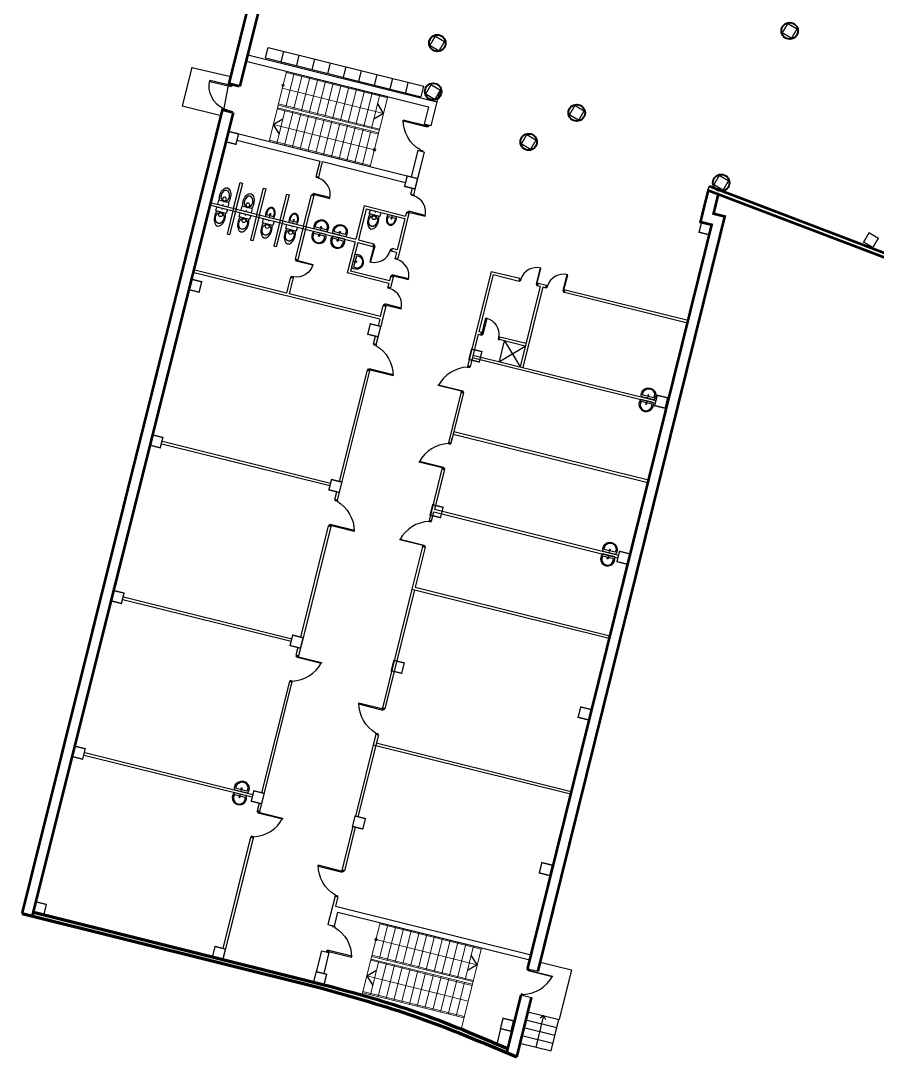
# Model space of a CAD drawing. Header units: millimetres. Extents: x 72758 to 367830, y 150032 to 293149.
# Drawn here: x 111949 to 143975, y 167370 to 206174 of the extents above; entities that cross this region are included whole.
import ezdxf

# ---------------------------------------------------------------- set-up
doc = ezdxf.new("R2010")
doc.units = ezdxf.units.MM
for name, color, linetype in [('3', 7, 'Continuous'), ('4', 34, 'Continuous'), ('columns', 192, 'Continuous')]:
    doc.layers.add(name, color=color, linetype=linetype)
doc.linetypes.add('ограждение1', pattern='A,0.25,-0.1,[133,ltypeshp.shx,S=0.1,R=0,X=-0.1,Y=0],-0.1,1', length=1.45)

# ---------------------------------------------------------------- blocks, each defined once
blk = doc.blocks.new('Z$W@#52')
at = {"layer": 'columns', "lineweight": 0, "ltscale": 2000, "const_width": 50}
blk.add_lwpolyline([(21.53718579444103, 237.3432156166527), (224.6487432743888, 581.9381883283204), (569.243715985911, 378.8266308484599), (366.1321585060796, 34.23165813692322), (21.53718579455744, 237.3432156167983)], dxfattribs=at)
blk = doc.blocks.new('Z$W@#11163')
at = {"layer": '4', "linetype": 'Continuous'}
for points in [[(39.0110000007553, 39.0110000007553), (39.0110000007553, 970.9892000129839), (70.21980000135954, 970.9892000129839), (70.21980000135954, 39.0110000007553)], [(0, 78.0220000015106), (39.0110000007553, 78.0220000015106), (39.0110000007553, 0), (0, 0)], [(1010.000200013747, 78.0220000015106), (970.9892000129912, 78.0220000015106), (970.9892000129912, 0), (1010.000200013747, 0)]]:
    blk.add_lwpolyline(points, close=True, dxfattribs=at)
blk.add_arc((-275.6567936798092, -288.5740792912693), 1298.274036924243, 16.40181699703405, 75.97330530512889, dxfattribs=at)
blk = doc.blocks.new('A$C009F597E')
at = {"color": 7, "ltscale": 500}
blk.add_line((399.7376142232388, 270.3599399824961), (349.7376142232388, 270.3599399824961), dxfattribs=at)
at = {"layer": '3', "color": 1, "ltscale": 500}
for p, q in [((324.7376142232388, 63.24953161033045), (324.7376142232388, 477.4703483546618)), ((399.7376142232388, 32.91516203615174), (399.7376142232388, 507.8047179288405))]:
    blk.add_line(p, q, dxfattribs=at)
blk.add_circle((287.0832657144056, 272.8002821776754), 23.51458859872946, dxfattribs=at)
for centre, radius, start, end in [((270.2126424407179, 270.3599399824889), 270.4750282174864, 61.38774790757539, 298.6122520924246), ((250.2857237049466, 270.3599399824889), 220.0859042688389, 70.22754252441455, 289.7724574755854)]:
    blk.add_arc(centre, radius, start, end, dxfattribs=at)
blk = doc.blocks.new('STRARROW')
at = {"color": 0, "linetype": 'ByBlock'}
for q in [(-0.5, -0.5), (0.5, -0.5)]:
    blk.add_line((0, 0), q, dxfattribs=at)
blk = doc.blocks.new('A$C3D377017')
at = {"color": 7, "ltscale": 500}
blk.add_line((-4.83641742903e-05, 199.999991068049), (49.99995163582571, 199.999991068049), dxfattribs=at)
at = {"layer": '3', "color": 1, "ltscale": 500}
for p, q in [((-4.83641742903e-05, 399.999991068049), (155.7021259501162, 399.999991068049)), ((-4.83641742903e-05, -8.9319510153e-06), (-4.83641742903e-05, 399.999991068049)), ((155.7021259501162, 399.999991068049), (155.7021259501162, -8.9319510153e-06)), ((155.7021259501162, -8.9319510153e-06), (-4.83641742903e-05, -8.9319510153e-06))]:
    blk.add_line(p, q, dxfattribs=at)
blk.add_circle((251.5764092849968, 202.9614356296952), 71.80679438127845, dxfattribs=at)
for centre, major_axis, ratio, start_param, end_param in [((339.9999516358257, 199.999991068049), (-350, 1.575742845667111e-12), 0.571428571428575, 1.01624112224009, 5.266944184939685), ((372.8510387929673, 199.999991068049), (213.8236901708988, 2.089049459534819e-12), 0.7388022726765601, -1.570796326794836, 4.71238898038475)]:
    blk.add_ellipse(centre, major_axis=major_axis, ratio=ratio, start_param=start_param, end_param=end_param, dxfattribs=at)
blk = doc.blocks.new('Z$W@#14592')
at = {"color": 7, "ltscale": 500}
blk.add_line((173.3827196570928, 0.5509234486380592), (173.2087033700518, 48.55060801358195), dxfattribs=at)
at = {"layer": '3', "color": 1, "ltscale": 500}
for p, q in [((325.3463788973168, 1.101846897159703), (21.41906041699986, 1.74623e-10)), ((305.6714855195896, 73.03099141968414), (40.57190493354574, 72.06990917242365))]:
    blk.add_line(p, q, dxfattribs=at)
at = {"layer": '3', "color": 1, "ltscale": 500, "extrusion": (0, 0, -1)}
for centre, major_axis, ratio, start_param, end_param in [((172.9319305637182, 124.8940792254871), (0.9413412029618398, -259.6543207425439), 0.6666666666667073, 1.071418321371447, 5.211766985808139), ((172.9319305637182, 124.8940792254871), (0.9413412029618398, -259.6543207425439), 0.6666666666667073, 1.071418321371447, 5.211766985808139), ((172.8625783955067, 144.0237954988261), (0.7659706378244943, -211.281079641775), 0.6666666666668309, 1.225701842635344, 5.057483464544243), ((172.8625783955067, 144.0237954988261), (0.7659706378244943, -211.281079641775), 0.6666666666668309, 1.225701842635344, 5.057483464544243)]:
    blk.add_ellipse(centre, major_axis=major_axis, ratio=ratio, start_param=start_param, end_param=end_param, dxfattribs=at)
blk.add_ellipse((171.3563303005503, 128.6925937593332), major_axis=(-0.08183842797194482, 22.5738567082531), ratio=0.6666666666668827, dxfattribs=at)
blk.add_ellipse((171.3563303005503, 128.6925937593332), major_axis=(-0.08183842797194482, 22.5738567082531), ratio=0.6666666666668827, dxfattribs=at)
blk = doc.blocks.new('A$C132F51F1')
at = {"layer": '4', "linetype": 'Continuous'}
for points in [[(809.9998380215875, 860.0000049639748), (-0.0001619784052309, 860.0000049639748), (-0.0001619784052309, 820.0000049639748), (809.9998380215875, 820.0000049639748)], [(759.9998380215839, 910.0000049639748), (759.9998380215839, 860.0000049639748), (859.9998380215839, 860.0000049639748), (859.9998380215839, 910.0000049639748)], [(759.9998380215839, 4.9639820645e-06), (759.9998380215839, 50.00000496398206), (859.9998380215839, 50.00000496398206), (859.9998380215839, 4.9639820645e-06)]]:
    blk.add_lwpolyline(points, close=True, dxfattribs=at)
blk.add_arc((809.9998380215875, 860.0000049639748), 809.9999999999927, 180, 266.4609735409952, dxfattribs=at)
blk = doc.blocks.new('Z$W@#23638')
at = {"layer": '4', "linetype": 'Continuous'}
for points in [[(1148.848763274029, 921.5212443393248), (1122.818769715843, 877.9967723763548), (1209.867713639862, 825.9367852611758), (1235.897707198048, 869.4612572241458)], [(705.0964457844384, 69.55446552054491), (0, 491.2403611535265), (20.82399484654889, 526.0599387238908), (725.9204406309873, 104.3740430909384)], [(635.5419802643592, 52.05998711517896), (661.5719738224288, 95.58445907814894), (748.620917746448, 43.52447196296998), (722.5909241882619, 0)]]:
    blk.add_lwpolyline(points, close=True, dxfattribs=at)
blk.add_arc((781.1221628006315, 43.14568715565838), 900.5224428539766, 67.756127168115, 150.1590443880664, dxfattribs=at)

msp = doc.modelspace()

# ---------------------------------------------------------------- linework, layer by layer
at = {"color": 0, "ltscale": 2000}
for p, q in [((120875.8334363654, 206731.3504052553), (120308.2985229987, 204457.7663098099)), ((127198.963284297, 202955.9388736794), (127036.3168994739, 202303.6099738535)), ((127501.9561151863, 203138.0467456449), (127278.846291694, 202243.1396668218)), ((127501.9614125287, 203138.0454248488), (127278.85006216, 202243.1387267243)), ((127501.9614125287, 203138.0454248488), (127278.8500621581, 202243.1387267243)), ((119508.3011561866, 202900.2011875045), (111998.9289841988, 172787.0474846)), ((119705.8867301728, 202041.6981845163), (126545.8007121385, 200336.2875204282)), ((120032.8926299597, 201702.3981375331), (123139.8438402425, 200927.8468943518)), ((126791.9723280735, 201323.6126279952), (126545.8007121385, 200336.2875204282)), ((127034.5234410671, 201263.1369052827), (126636.489486456, 199666.6100971522)), ((127034.5234410643, 201263.1369052837), (126636.4894813142, 199666.6100765495)), ((127034.5213426651, 201263.1374284811), (126727.893616385, 200033.2349593006)), ((122993.2773968774, 200348.6219495703), (123139.8438350997, 200927.8468737481)), ((123090.2219318665, 200324.0912109818), (123236.8747325327, 200903.6574362107)), ((123236.8747376754, 200903.6574568143), (126340.0140423515, 200130.0565073546)), ((122993.2773968774, 200348.6219495703), (123090.2219318786, 200324.0912109772)), ((119907.2378451313, 199159.3112731436), (120152.54523101, 200128.7566230381)), ((120004.1823801213, 199134.7805345552), (120249.489766, 200104.2258844506)), ((120152.54523101, 200128.7566230381), (120249.489766, 200104.2258844506)), ((120779.7386600367, 198938.5346258525), (121025.0460459163, 199907.979975747)), ((120876.6831950267, 198914.0038872641), (121121.9905809054, 199883.4492371595)), ((121025.0460459163, 199907.979975747), (121121.9905809054, 199883.4492371595)), ((126539.3824747942, 199690.7650080202), (126593.5099671084, 199907.6006125938)), ((137363.8529171479, 198646.3098171512), (137695.281758303, 199985.582606392)), ((121652.239474943, 198717.7579785613), (121897.5468608217, 199687.2033284567)), ((121749.1840099321, 198693.2272399739), (121994.4913958117, 199662.6725898683)), ((121897.5468608217, 199687.2033284567), (121994.4913958117, 199662.6725898683)), ((122524.7402898484, 198496.9813312702), (122819.109152903, 199660.3157511447)), ((122621.6848248384, 198472.4505926827), (122916.0536878921, 199635.7850125563)), ((122819.109152903, 199660.3157511447), (122916.0536878921, 199635.7850125553)), ((126539.3824747942, 199690.7650080202), (126636.4894813142, 199666.6100765495)), ((137852.8778900794, 198957.2929244377), (138032.3731464084, 199682.6163807847)), ((119010.3294680995, 199283.1124946075), (124450.3855903774, 197902.6781900991)), ((119034.9253149192, 199380.0405314146), (124474.9163344988, 197999.6227469565)), ((119907.2378451313, 199159.3112731436), (119661.9304592527, 198189.8659232482)), ((120004.1823801213, 199134.7805345552), (119758.8749942418, 198165.3351846598)), ((124793.8713950171, 199260.1208731635), (124474.9163344988, 197999.6227469565)), ((124866.2851914187, 199138.645599586), (124571.8608430318, 197975.0919038132)), ((124793.8713950171, 199260.1208731635), (126335.2441513875, 198870.0936049204)), ((124866.2851914187, 199138.645599586), (126311.1049873784, 198773.0499863299)), ((120779.7386600367, 198938.5346258525), (120534.4312741581, 197969.0892759571)), ((120876.6831950267, 198914.0038872641), (120631.3758091481, 197944.5585373696)), ((121652.239474943, 198717.7579785613), (121406.9320890635, 197748.312628666)), ((121749.1840099321, 198693.2272399739), (121503.8766240535, 197723.7818900785)), ((126311.1049873784, 198773.0499863299), (126021.3804196363, 197608.3070632285)), ((126465.0361044567, 198977.6117946627), (126042.9848413944, 197280.8926463081)), ((126367.993277481, 199001.7507617613), (126335.2441513875, 198870.0936049204)), ((126465.0361044567, 198977.6117946627), (126367.993277481, 199001.7507617613)), ((138273.0811119425, 198853.3055456225), (131286.327412597, 170620.4906763639)), ((122524.7402898484, 198496.9813312702), (122213.1999983323, 197265.7860868489)), ((122621.6848248384, 198472.4505926827), (122310.1445333214, 197241.2553482615)), ((137788.7048784226, 198561.1075572632), (130898.0403016574, 170716.5797989443)), ((119758.8749942418, 198165.3351846598), (119661.9304592527, 198189.8659232482)), ((120631.3758091481, 197944.5585373696), (120534.4312741581, 197969.0892759571)), ((124450.3855903774, 197902.6781900991), (124156.0721934625, 196739.5629702751)), ((124571.8608430318, 197975.0919038132), (125143.9892667971, 197830.321156255)), ((121503.8766240535, 197723.7818900785), (121406.9320890635, 197748.312628666)), ((124547.3301044443, 197878.1473688232), (124277.54746704, 196811.9767666767)), ((124547.3301044443, 197878.1473688232), (125119.4585282096, 197733.376621265)), ((125143.3120879802, 197830.4925088389), (125118.7813493927, 197733.5479738489)), ((125997.2412556271, 197511.263444637), (125807.7647266352, 197559.2083772915)), ((125807.8457733133, 197559.187869329), (125832.2954652227, 197656.1529122805)), ((126021.3804196363, 197608.3070632285), (125832.2954652227, 197656.1529122805)), ((122213.1999983323, 197265.7860868489), (122310.1445333214, 197241.2553482615)), ((125997.2412556271, 197511.263444637), (125945.9420144187, 197305.0316134058)), ((125945.9420144187, 197305.0316134058), (126042.9848413944, 197280.8926463081)), ((125380.0816410139, 195016.7812248273), (118387.4519693061, 196762.3133275323)), ((121890.1113872166, 195988.0359140877), (118410.2493583831, 196853.6400347585)), ((125707.1847532952, 196347.0711528687), (124156.0721934625, 196739.5629702751)), ((125731.7154918827, 196444.0156878578), (124277.54746704, 196811.9767666767)), ((129533.5560338508, 196788.6327161938), (128655.3674921078, 193258.4308717186)), ((130611.0215595403, 196533.9458418926), (129533.5560338508, 196788.6327161938)), ((122039.2496886162, 196577.4247425785), (121890.1113872166, 195988.0359140877)), ((122136.1942236062, 196552.8940039911), (121987.0559222066, 195963.5051755002)), ((122039.2496886162, 196577.4247425785), (122136.1942236062, 196552.8940039911)), ((125774.5539016809, 196616.0217273245), (125732.6956982875, 196443.7676575072)), ((125871.5967286566, 196591.8827602267), (125771.4369387488, 196189.2230638713)), ((125774.5539016809, 196616.0217273245), (125871.5967286566, 196591.8827602267)), ((129610.0834859248, 196682.0246539805), (129078.0864118572, 194543.4667443093)), ((129610.0834859248, 196682.0246539805), (130586.9831229943, 196438.9468656303)), ((130586.4908209519, 196437.0013069026), (130611.0215595403, 196533.9458418926)), ((131274.7978600591, 196262.8328502122), (131300.4928796069, 196364.456486715)), ((131300.4928796069, 196364.456486715), (131611.560803366, 196287.0547761759)), ((125401.0464606081, 195114.7024767986), (121987.1549787243, 195963.8966430482)), ((125707.1847532952, 196347.0711528687), (125673.9877722907, 196213.6135417484)), ((125674.4293515311, 196213.5037008971), (125771.4721785068, 196189.3647337994)), ((131371.7448029603, 196243.6778842947), (130623.6387815998, 193232.9949629493)), ((131468.7858105033, 196219.5315824663), (130720.6875545347, 193208.8799122134)), ((131275.980494368, 196267.506575495), (131371.6634937629, 196243.6981810676)), ((131468.7045013058, 196219.5518792393), (131587.0374421982, 196190.10759605)), ((131586.5452920777, 196188.1619995199), (131611.560803366, 196287.0547761759)), ((132276.0341125132, 196018.6674803561), (136876.2621502915, 194874.01227229)), ((132300.5473507327, 196115.6171793323), (136900.2844505488, 194971.0841292748)), ((125401.0464606081, 195114.7024767986), (125504.4690168203, 195524.3408530122)), ((125600.0340708216, 195500.1591767762), (125490.8636756271, 195061.2752871355)), ((125380.0816410139, 195016.7812248273), (125319.5353377472, 194763.167713373)), ((125490.8636756271, 195061.2752871355), (125408.0970311269, 194741.0605396591)), ((129053.7098436189, 194446.4831982236), (128788.2460439355, 193379.3538168473)), ((129148.2472099533, 194415.3243227638), (129051.0935279142, 194439.0131823029)), ((129171.9360694924, 194512.478004802), (129074.7823874533, 194536.1668643421)), ((129148.2472099468, 194415.3243227732), (129171.936069484, 194512.4780048048)), ((125144.262714022, 194085.3884445308), (125216.9342739202, 194376.5052935183)), ((125243.2830654626, 194060.7071377365), (125144.262714022, 194085.3884445308)), ((125243.2830654626, 194060.7071377365), (125315.9444756835, 194351.7899155021)), ((129838.0391949156, 194247.1332146125), (129861.7280544547, 194344.2868966507)), ((130816.2614072469, 194008.6145285489), (129838.0391949156, 194247.1332146125)), ((130845.9466210242, 194104.3061271096), (129861.7280544547, 194344.2868966507)), ((128857.8674539925, 193671.3607378965), (135702.2034973103, 191971.0301603731)), ((128651.620129875, 193259.3630820345), (128748.6625273434, 193235.2223883076)), ((128836.8064634727, 193573.5532481363), (128752.4098895762, 193234.2901779926)), ((128833.7574281424, 193574.3107164977), (135678.470618602, 191873.8864447409)), ((124994.1208541935, 193081.9099299945), (123786.2552162252, 188240.3034043051)), ((124897.2551798887, 193106.0616075937), (123858.7536774549, 188943.7024544655)), ((124897.2551798887, 193106.0616075937), (124995.8780765386, 193081.2843452338)), ((124897.2551798887, 193106.0616075937), (124995.8780765386, 193081.2843452338)), ((128411.2415547959, 192278.3754993975), (127944.1159913755, 190398.7110811109)), ((128504.8408146744, 192255.0913357251), (128035.7523063171, 190375.915228257)), ((128411.2415547959, 192278.3754993975), (128504.8408146744, 192255.0913357251)), ((136066.6736354568, 191777.4456131291), (136107.2920765273, 191767.3548202571)), ((136090.4065141651, 191874.5893287612), (136131.4021023774, 191864.4048416559)), ((127989.078940089, 190593.5759995654), (127940.8081850588, 190399.5339455623)), ((128037.8502280183, 190375.3933400251), (128086.2584856005, 190569.3175983084)), ((128120.4829487336, 190715.3475442538), (135398.0998373461, 188900.8973287912)), ((128144.702227167, 190812.370363106), (135422.1221544613, 188997.9692538986)), ((123509.56538222, 188773.1970777605), (117220.7949886612, 190341.1060946426)), ((123533.7567358679, 188870.2268588012), (117244.9863423082, 190438.1358756824)), ((127696.9864723907, 189419.4028929798), (127216.5740020975, 187488.208271184)), ((127794.0288698591, 189395.2621992538), (127423.6338139373, 187900.2520697368)), ((123691.1061246592, 188264.0197806461), (123763.7761363677, 188555.1370160952)), ((123790.1264760989, 188239.3384738518), (123691.1061246592, 188264.0197806461)), ((127423.6338139373, 187900.2520697368), (134302.8459777247, 186185.1918279026)), ((127214.9812180336, 187488.6044991557), (127312.0236155019, 187464.4638054287)), ((127312.0236155019, 187464.4638054287), (127398.8229432564, 187803.3767408328)), ((127398.8229432564, 187803.3767408328), (134278.6266992317, 186088.1690088185)), ((123444.7902803664, 187284.5191688435), (122406.2890391305, 183122.1610626057)), ((123541.7337145909, 187260.1638417794), (122503.3556128285, 183097.9308618885)), ((123444.098590525, 187284.692943709), (123542.7214871749, 187259.9156813491)), ((126972.7522894294, 186508.0772186024), (126576.8201804721, 184916.48248138)), ((127068.2019028339, 186484.3327528471), (126695.1880035048, 184990.0330740353)), ((126573.8054128635, 184917.2340947837), (125469.5279084576, 180467.279206832)), ((126670.7606045149, 184893.0621415889), (125566.5703059259, 180443.1385131059)), ((126576.8201804721, 184916.48248138), (133956.7616314899, 183076.5851401799)), ((126695.1880035048, 184990.0330740353), (133980.7839482624, 183173.6570639014)), ((122056.4087928572, 182951.8284138749), (115767.6383992975, 184519.737430756)), ((122080.6001465042, 183048.8581949147), (115791.8297529455, 184616.7672117967)), ((122504.6705584825, 183097.6026191581), (122335.2421921214, 182418.4004462902)), ((122336.9698867343, 182417.9698099597), (122237.9495352936, 182442.6511167549)), ((122310.8336619093, 182733.7149038697), (122238.2109527803, 182442.5859571686)), ((121993.7250695053, 181462.4942126665), (120955.4365922326, 177300.2172281714)), ((122089.5742964597, 181438.5844276445), (121993.7250695053, 181462.4942126665)), ((125469.5279084576, 180467.279206832), (125566.5703059259, 180443.1385131059)), ((125224.1612188026, 179487.5324895224), (124459.9026441175, 176426.5386495935)), ((125321.2036162709, 179463.3917957954), (124556.9450415858, 176402.3979558665)), ((125225.7061957895, 179487.1481542494), (125322.7485932579, 179463.0074605234)), ((125125.2888068744, 179094.708123724), (132505.2302578922, 177254.8107825238)), ((125243.6566299062, 179168.2587163793), (132529.2525746647, 177351.8827062454)), ((120604.8672005442, 177129.9537051926), (114316.0968069855, 178697.8627220746)), ((120629.0585541922, 177226.9834862333), (114340.2881606325, 178794.8925031144)), ((120858.6225117847, 176912.1102351304), (120786.0367496918, 176621.1294012163)), ((124360.2505060939, 176039.1401054254), (123948.700385865, 174408.0057637226)), ((124457.2929035622, 176014.9994116984), (124050.2271355764, 174382.6870409809)), ((120541.5815967434, 175641.1608480364), (119503.2884783802, 171478.5968240267)), ((120639.1222394362, 175616.8291359106), (119505.2661367935, 171065.8115868205)), ((123701.6114556455, 173428.6955418931), (123435.1888753028, 172372.7584911138)), ((123805.8389659581, 173402.7033039536), (123719.1482268592, 173055.0779888658)), ((123719.1482268592, 173055.0779888658), (131032.4761941695, 171240.9758549016)), ((123809.3946781216, 172828.565241334), (130988.3511458096, 171047.7945298497)), ((123196.4538781523, 171391.3601792036), (122985.7582101665, 170546.2713527549)), ((123290.8919513041, 170541.7186810821), (123485.0031335355, 171319.3311983831)), ((132536.5435488654, 170677.1340450952), (132077.4319814557, 168821.9073626045)), ((130655.4152193024, 169736.1546505047), (130121.207417044, 167577.4711428443)), ((131043.7023302411, 169640.0655279243), (130494.1903821483, 167419.539405697))]:
    msp.add_line(p, q, dxfattribs=at)
at = {"color": 0, "linetype": 'Continuous', "ltscale": 2000}
for p, q in [((120436.2472579555, 204899.7531519514), (127501.9614125287, 203138.0454248488)), ((121103.4639137575, 204784.925503334), (121200.2340852769, 205173.0434414717)), ((121200.2340852769, 205173.0434414717), (127022.0031573401, 203721.490868683)), ((121685.6408209644, 204639.770246055), (121782.4109924837, 205027.8881841926)), ((120375.5798213548, 204657.2258361401), (127198.963284297, 202955.9388736794)), ((121103.4639137575, 204784.925503334), (126925.2329858208, 203333.3729305454)), ((122267.8177281703, 204494.6149887759), (122364.5878996897, 204882.7329269135)), ((122849.9946353763, 204349.4597314969), (122946.7648068956, 204737.5776696345)), ((123432.1715425832, 204204.3044742188), (123528.9417141025, 204592.4224123564)), ((118344.5192909931, 204432.6623902628), (117983.8178421558, 202976.6766537922)), ((119800.5050274638, 204071.9609414265), (118341.0489902507, 204418.6543833688)), ((124014.3484497891, 204059.1492169397), (124111.1186213085, 204447.2671550773)), ((124596.525356996, 203913.9939596607), (124693.2955285154, 204302.1118977983)), ((125178.702264202, 203768.8387023816), (125275.4724357213, 204156.9566405192)), ((119538.3521724447, 202830.5077288933), (119734.7633110528, 203821.8326190831)), ((125760.8791714079, 203623.6834451025), (125857.6493429273, 204011.8013832402)), ((126343.0560786148, 203478.5281878244), (126439.8262501342, 203866.6461259611)), ((126925.2329858208, 203333.3729305454), (127022.0031573401, 203721.490868683)), ((127636.0192772608, 203576.0269001918), (127501.9581579437, 203138.0462363204)), ((119439.8035786265, 202615.9752049549), (117983.8178421558, 202976.6766537922)), ((127278.8500621581, 202243.1387267243), (127036.3168994739, 202303.6099738535)), ((127034.5234410643, 201263.1369052837), (126790.8505704078, 201323.8923179321)), ((132274.8523311849, 196013.9935428295), (132300.5473507327, 196115.6171793323)), ((129849.9349960975, 193424.6064946158), (130039.879386264, 194201.5996592445)), ((127940.8078305499, 190399.5340337521), (128037.8502280183, 190375.3933400251)), ((127696.9861178819, 189419.4029811695), (127794.0285153493, 189395.2622874426)), ((126971.1595053655, 186508.4734465731), (127068.2019028339, 186484.3327528471)), ((120882.4499853786, 176597.0789230662), (122096.0817187467, 181457.3526244909)), ((120882.4499853786, 176597.0789230662), (120786.0367496918, 176621.1294012163)), ((120639.8654625007, 175616.6437374028), (120541.5815967434, 175641.1608480364)), ((123948.700385865, 174408.0057637226), (124050.2271355764, 174382.6870409809)), ((123701.6114556455, 173428.6955418931), (123805.8389659581, 173402.7033039536)), ((123680.4657911715, 172311.5313489912), (123809.3946781216, 172828.565241334)), ((123435.1888753028, 172372.7584911138), (123680.4657911715, 172311.5313489912)), ((123196.4538781523, 171391.3601792036), (123485.0031335355, 171319.3311983831)), ((131371.6822160474, 170965.4014128372), (132536.5435488654, 170677.1340450952)), ((130898.0403016574, 170716.5797989443), (131286.327412597, 170620.4906763639)), ((130655.4557787796, 169736.1446132809), (131043.7023302411, 169640.0655279243)), ((130828.8222328798, 168807.6729709963), (131993.6835656978, 168519.4056032552)), ((130912.5706486368, 169110.1747303456), (132077.4319814557, 168821.9073626045)), ((131495.0013150462, 168966.0410464751), (131203.4283047599, 167787.8219228983)), ((131494.9618414437, 168965.8815373574), (131365.0147468253, 168871.5580936205)), ((131494.9618414437, 168965.8815373574), (131568.9382352011, 168812.8396637738)), ((131777.2284526286, 167645.8240270317), (132070.8642006117, 168823.5326864459)), ((129890.3865358589, 168476.5852548937), (129746.1136887345, 167901.6301176045)), ((130756.7555013878, 168516.4580840832), (131921.6168342066, 168228.1907163421)), ((130684.6887698966, 168225.243197171), (131849.5501027146, 167936.9758294299)), ((130612.3671198107, 167934.0913947737), (131777.2284526286, 167645.8240270317))]:
    msp.add_line(p, q, dxfattribs=at)
at = {"color": 0, "lineweight": 13, "ltscale": 2000}
for p, q in [((121887.0069243695, 204280.6306300173), (121233.7489824864, 201660.7529584179)), ((122178.0360727023, 204207.9713274092), (121863.5330293971, 202946.5880249385)), ((122178.0360727023, 204207.9713274092), (121863.5330293971, 202946.5880249385)), ((121887.0069243695, 204280.6306300173), (125671.0977204266, 203336.8844527053)), ((122469.1245051633, 204135.3936139727), (122154.6214618582, 202874.010311503)), ((122760.2129376234, 204062.8159005363), (122445.7098943192, 202801.4325980665)), ((123051.3017516687, 203990.2380919587), (122736.7987083645, 202728.854789489)), ((123342.3901841297, 203917.6603785232), (123027.8871408246, 202656.2770760525)), ((123633.4786165907, 203845.0826650867), (123318.9755732856, 202583.6993626161)), ((123924.5670490499, 203772.5049516503), (123610.0640057457, 202511.1216491806)), ((124215.6550999257, 203699.9273333559), (123901.1520566215, 202438.5440308852)), ((124506.7435323858, 203627.3496199194), (124192.2404890816, 202365.9663174497)), ((124797.8319648478, 203554.771906483), (124483.3289215426, 202293.3886040133)), ((125088.9203973079, 203482.1941930475), (124774.4173540027, 202220.8108905768)), ((125671.0977204266, 203336.8844527053), (125017.8986044742, 200717.2426837478)), ((125380.0088297679, 203409.616479611), (125065.5057864637, 202148.2331771413)), ((121572.4445969371, 203019.1657383749), (125356.5942189238, 202075.6554637049)), ((121839.3404582526, 202849.5585474521), (121524.8374149475, 201588.1752449824)), ((121839.3404582526, 202849.5585474521), (121524.8374149475, 201588.1752449824)), ((121548.2520257916, 202922.1362608876), (125332.4016477784, 201978.6259862175)), ((122130.4288907127, 202776.9808340157), (121815.9258474085, 201515.5975315459)), ((122421.5173231728, 202704.4031205801), (122107.0142798686, 201443.0198181095)), ((122712.6057556338, 202631.8254071437), (122398.1027123287, 201370.442104673)), ((123003.6941880939, 202559.2476937072), (122689.1911447897, 201297.8643912375)), ((123294.7826205549, 202486.6699802708), (122980.2795772507, 201225.2866778011)), ((123585.871053015, 202414.0922668353), (123271.3680097108, 201152.7089643646)), ((123876.959485476, 202341.5145533988), (123562.4564421709, 201080.1312509282)), ((124168.0479179361, 202268.9368399624), (123853.5448746319, 201007.5535374927)), ((124459.1363503971, 202196.3591265259), (124144.633307092, 200934.9758240562)), ((124750.2247828572, 202123.7814130904), (124435.721739553, 200862.3981106198)), ((125041.3132153183, 202051.203699654), (124726.8101720131, 200789.8203971842)), ((125386.9976377945, 172439.8380321134), (124708.0822501677, 169716.8993798578)), ((125678.0860702546, 172367.260318677), (125363.5830269504, 171105.8770162072)), ((125678.0860702546, 172367.260318677), (125363.5830269504, 171105.8770162072)), ((125969.1745027156, 172294.6826052414), (125654.6714594105, 171033.2993027708)), ((126260.2629351757, 172222.104891805), (125945.7598918715, 170960.7215893343)), ((126551.3513676367, 172149.5271783685), (126236.8483243316, 170888.1438758988)), ((126842.4398000968, 172076.9494649321), (126527.9367567917, 170815.5661624624)), ((127133.5282325578, 172004.3717514966), (126819.0251892527, 170742.9884490259)), ((127424.6166650179, 171931.7940380601), (127110.1136217128, 170670.4107355904)), ((127715.705097478, 171859.2163246237), (127401.2020541738, 170597.8330221539)), ((128006.7935299381, 171786.6386111882), (127692.2904866348, 170525.2553087175)), ((128297.8819623991, 171714.0608977517), (127983.3789190949, 170452.6775952811)), ((128588.9703948602, 171641.4831843153), (128274.467351555, 170380.0998818455)), ((128880.0588273212, 171568.9054708788), (128565.555784016, 170307.5221684091)), ((125072.4945944894, 171178.4547296427), (128856.6442164761, 170234.9444549736)), ((129171.1472597813, 171496.3277574433), (128411.1226068084, 168448.0826565595)), ((125339.3904558049, 171008.8475387199), (125024.8874124998, 169747.4642362502)), ((125339.3904558049, 171008.8475387199), (125024.8874124998, 169747.4642362502)), ((125048.3020233439, 171081.4252521563), (128832.4516453307, 170137.9149774863)), ((125630.478888265, 170936.2698252844), (125315.9758449608, 169674.8865228137)), ((125921.5673207251, 170863.6921118479), (125607.0642774209, 169602.3088093773)), ((126212.6557531861, 170791.1143984115), (125898.152709881, 169529.7310959417)), ((126503.7441856462, 170718.536684976), (126189.241142342, 169457.1533825053)), ((126794.8326181072, 170645.9589715395), (126480.329574803, 169384.5756690689)), ((127085.9210505673, 170573.3812581031), (126771.4180072631, 169311.9979556333)), ((127377.0094830283, 170500.8035446666), (127062.5064397241, 169239.4202421969)), ((127668.0979154884, 170428.2258312311), (127353.5948721842, 169166.8425287604)), ((127959.1863479494, 170355.6481177947), (127644.6833046443, 169094.2648153249)), ((128250.2747804095, 170283.0704043582), (127935.7717371053, 169021.6871018885)), ((128541.3632128706, 170210.4926909227), (128226.8601695654, 168949.109388452)), ((124733.7989800397, 169820.0419496866), (128517.9486020265, 168876.5316750165))]:
    msp.add_line(p, q, dxfattribs=at)
at = {"color": 0, "linetype": 'ограждение1', "lineweight": 13, "ltscale": 400}
for p, q in [((121874.9061292514, 204232.0977422334), (125658.9969253085, 203288.3515649215)), ((121584.5408825093, 203067.6804771181), (125368.6905044961, 202124.170202448)), ((121536.1557402193, 202873.6215221444), (125320.3053622061, 201930.1112474743)), ((121245.8450630616, 201709.2670000149), (125029.995255896, 200765.7590148561)), ((125374.9561268037, 172391.3867335012), (129159.0469228608, 171447.6405561902)), ((125084.5908800616, 171226.9694683869), (128868.7405020493, 170283.4591937168)), ((125036.2057377716, 171032.9105134132), (128820.3553597584, 170089.4002387431)), ((124745.8950606139, 169868.5559912827), (128530.0452534492, 168925.0480061248))]:
    msp.add_line(p, q, dxfattribs=at)
at = {"color": 0}
for p, q in [((130039.879386264, 194201.5996592445), (130626.3131758581, 193231.6199189397)), ((129849.9349960975, 193424.6064946158), (130816.2614072469, 194008.6145285489))]:
    msp.add_line(p, q, dxfattribs=at)
at = {"color": 0, "linetype": 'Continuous', "lineweight": 70, "ltscale": 2000}
for p, q in [((111998.9289841988, 172787.0474846), (123201.782528801, 169993.7326867366)), ((112422.3670720785, 172831.8516614186), (123291.9306325253, 170121.6499960059))]:
    msp.add_line(p, q, dxfattribs=at)
at = {"color": 0, "ltscale": 2000, "const_width": 100}
for points in [[(120141.2283881997, 203720.3702967493), (120893.3329565126, 206727.0228336556), (121282.4494498271, 206634.4569107555), (121616.9958462074, 207917.5050269086), (121222.7977780319, 208110.3863438917)], [(111998.8054556988, 172787.0782851447), (119490.6276981105, 202842.420772031), (119878.0930628638, 202745.701181734)], [(112379.6097722092, 172692.1179958787), (119896.2822413753, 202741.1607761812)], [(131286.327412597, 170620.4906763639), (138273.0811119425, 198853.3055456225), (137852.8778900794, 198957.2929244377), (138032.3731464074, 199682.61638078), (137655.7523947462, 199825.848164428), (137363.8529171479, 198646.3098171512), (137784.056139012, 198542.322438336), (130898.0403016574, 170716.5797989443)], [(137655.7523947462, 199825.848164428), (149944.5163490103, 195152.3362237271), (155035.022227618, 193755.209995918)], [(137695.2817583048, 199985.5826063855), (149944.5163490103, 195309.604749213), (155035.022227618, 193920.9873126717)], [(130655.4152193024, 169736.1546505047), (130121.207417044, 167577.4711428443)]]:
    msp.add_lwpolyline(points, dxfattribs=at)
at = {"color": 0, "ltscale": 2000}
for points in [[(121393.2483936531, 207835.8016937794, 100, 100, 0), (121214.2676068546, 207118.801783842, 100, 100, 0), (120595.0797201191, 207273.2097987505, 100, 100, 0), (119734.7633110528, 203821.8326190831, 100, 100, 0), (120125.3981408804, 203724.3218629388, 0, 0, 0)], [(130494.1903821483, 167419.539405697, 100, 100, 0), (131043.7023302411, 169640.0655279243, 0, 0, 0)]]:
    msp.add_lwpolyline(points, format="xyseb", dxfattribs=at)
at = {"color": 0, "lineweight": 13, "ltscale": 75}
for points in [[(121729.6945202389, 203649.8420712315), (125513.8457546524, 202706.3472014982)], [(125175.1530267346, 201347.9348277003), (121390.9970790456, 202291.4308725847)], [(125229.7445177912, 171809.1310624993), (129013.8957522047, 170865.636192767)], [(128675.2030242869, 169507.2238189681), (124891.0470765979, 170450.7198638525)]]:
    msp.add_lwpolyline(points, dxfattribs=at)
at = {"color": 0, "lineweight": 40, "ltscale": 2000}
for centre in [(140700.8183798707, 205795.4289925899), (127525.1993030199, 205339.2705580965), (127369.006415032, 203524.0790449921), (132740.0375036328, 202730.0077506108), (130941.4718138763, 201640.2530574007), (138140.2256070749, 200115.0568051711)]:
    msp.add_circle(centre, 310, dxfattribs=at)
at = {"color": 0, "lineweight": 13, "ltscale": 1000}
for centre in [(121755.5761327112, 203755.9700950729), (125175.1530267346, 201347.9348277003), (125229.7398045157, 171809.1322376514)]:
    msp.add_circle(centre, 46.95158982742578, dxfattribs=at)
at = {"color": 0, "linetype": 'Continuous', "lineweight": 70, "ltscale": 2000}
for points, knots in [([(123201.782528801, 169993.7326867366), (124373.5970353096, 169662.4258381463), (126858.8433861233, 168959.7727032981), (129237.2319707162, 167952.0908240636), (130494.1903821483, 167419.539405697)], [0, 0, 0, 0, 3649.542111501835, 7740.142458020333, 7740.142458020333, 7740.142458020333, 7740.142458020333]), ([(123291.9306325253, 170121.6499960059), (124452.3071968095, 169805.7246451414), (126804.7293987476, 169165.2516879962), (129046.1945496386, 168205.8552752508), (130182.0147918008, 167719.6992154876)], [0, 0, 0, 0, 3603.112947387202, 7304.562289874561, 7304.562289874561, 7304.562289874561, 7304.562289874561])]:
    msp.add_open_spline(points, degree=3, knots=knots, dxfattribs=at)

# ---------------------------------------------------------------- block references
at = {"color": 0, "lineweight": 0, "ltscale": 2000}
for p in [(140405.4279289806, 205487.344069357), (127222.968449263, 205012.3917824477), (127066.7755612751, 203197.2002693433), (132444.6470527427, 202421.9228273779), (130646.0813629861, 201332.1681341678), (137844.8351561848, 199806.9718819382), (143445.1097081649, 197660.7630363889)]:
    msp.add_blockref('Z$W@#52', p, dxfattribs=at)
at = {"color": 0, "ltscale": 2000, "xscale": -1, "rotation": 135.2614530911171}
msp.add_blockref('Z$W@#23638', (119370.9286136656, 204293.731647715), dxfattribs=at)
at = {"color": 0, "lineweight": 13, "ltscale": 75, "yscale": 600, "zscale": 600}
for p, xscale, rotation in [((125513.8457546524, 202706.3472014982), -600.0000000000466, 255.9999999999928), ((121390.9970790456, 202291.4308725847), -600.0000000000184, 76.00000000000365), ((129013.8957522047, 170865.636192767), -600.0000000000182, 256.0000000000036), ((124891.0470765989, 170450.7198638525), -600.0000000000184, 76.00000000000365)]:
    msp.add_blockref('STRARROW', p, dxfattribs=dict(at, xscale=xscale, rotation=rotation))
at = {"color": 0, "lineweight": 0, "ltscale": 2000}
for name, p, rotation in [('Z$W@#52', (119654.1764943061, 201415.8292427566), 16.50000000242935), ('Z$W@#52', (126348.7990667607, 199746.6723669777), 16.50000000242935), ('Z$W@#52', (137359.2150033323, 198029.9026860772), 16.49999999923974), ('Z$W@#52', (118275.2649259783, 195885.3170154765), 16.50000000242935), ('Z$W@#52', (124969.8874984329, 194216.1601396976), 16.50000000242935), ('Z$W@#52', (128754.0408308796, 193272.6647467371), 16.49999999923974), ('Z$W@#11163', (128495.4258646109, 192257.4877842087), 76.10267933378297), ('Z$W@#52', (135702.8173036437, 191543.9081181577), 16.78716492547683), ('Z$W@#52', (116823.7335523806, 190063.5426578205), 16.49999999923974), ('Z$W@#11163', (127781.7839459266, 189398.3590087928), 76.10267933378297), ('Z$W@#52', (123518.3561248352, 188394.3857820416), 16.49999999923974), ('Z$W@#52', (127302.5094573117, 187450.8903892031), 16.49999999923974), ('Z$W@#11163', (127057.5497629653, 186487.0333344154), 76.10267933378297), ('Z$W@#52', (134289.056620028, 185708.9485383527), 16.49999999923974), ('Z$W@#52', (115372.202178782, 184241.7683001645), 16.49999999923974), ('Z$W@#52', (122066.8247512375, 182572.6114243856), 16.49999999923974), ('Z$W@#11163', (122258.243241246, 182437.5928113125), 256.1026793337829), ('Z$W@#52', (125850.978083714, 181629.1160315471), 16.49999999923974), ('Z$W@#52', (132837.5252464303, 179887.1741806967), 16.49999999923974), ('Z$W@#52', (113920.6708051843, 178419.9939425085), 16.49999999923974), ('Z$W@#52', (120615.2933776389, 176750.8370667296), 16.49999999923974), ('Z$W@#11163', (120806.7118676474, 176615.8184536565), 256.1026793337829), ('Z$W@#52', (124399.4467101154, 175807.3416738911), 16.49999999923974), ('Z$W@#52', (131385.9938728317, 174065.3998230407), 16.49999999923974), ('Z$W@#52', (112469.1394315857, 172598.2195848525), 16.49999999923974), ('Z$W@#52', (119163.7620040412, 170929.0627090735), 16.49999999923974), ('Z$W@#52', (122947.9153365177, 169985.5673162351), 16.49999999923974), ('Z$W@#52', (122947.9153365177, 169985.5673162351), 16.49999999923974), ('Z$W@#11163', (130898.0403016574, 170716.5797989443), 256.1026793337829), ('Z$W@#52', (129933.6940381659, 168243.8170851413), 16.49999999923974)]:
    msp.add_blockref(name, p, dxfattribs=dict(at, rotation=rotation))
at = {"color": 0, "lineweight": 0, "ltscale": 2000, "xscale": -1}
for p, rotation in [((127203.1436580356, 202262.0147460792), 75.93420756318929), ((124920.2170097373, 193100.3326244895), 255.8973206606185), ((123467.0604203736, 187278.9639606048), 255.8973206606185), ((125542.2569330252, 180452.2305957833), 75.89732066061848), ((124026.2285338455, 174388.5281846989), 75.89732066061848), ((123369.0606208752, 171348.3181639603), 256.0022851276916)]:
    msp.add_blockref('Z$W@#11163', p, dxfattribs=dict(at, rotation=rotation))
at = {"color": 0, "linetype": 'Continuous', "ltscale": 2000}
for p, xscale, yscale, zscale, rotation in [((123665.0711540711, 200178.6322058793), 0.7802200000152615, 0.7802200000152615, 0.7802200000152615, 165.8000000010066), ((127230.5679291972, 199514.9646799704), 0.7802199999998354, 0.7802199999998354, 0.7802199999998354, 165.7230334275297), ((125650.663562541, 196983.458917643), 0.780219999956997, 0.780219999956997, 0.780219999956997, 74.92184108958837), ((122706.5615464469, 196408.5688794796), -0.7802200000152616, 0.780220000015106, 0.78022, 345.8000000010065), ((126605.6930621258, 197142.9558341988), 0.7802199999685524, 0.7802199999685524, 0.7802199999685524, 166.1999999994901), ((131751.5173317531, 196840.1473958371), 0.7802200000152613, 0.7802200000152613, 0.7802200000152613, 255.8000000010065), ((126334.1803992383, 196051.4279216901), 0.7802199999685524, 0.7802199999685524, 0.7802199999685524, 166.1999999994901), ((129996.9882096752, 194899.0239628414), -0.7802200000115992, 0.780220000015106, 0.78022, 76.29702480021908)]:
    msp.add_blockref('A$C132F51F1', p, dxfattribs=dict(at, xscale=xscale, yscale=yscale, zscale=zscale, rotation=rotation))
at = {"color": 0, "ltscale": 500, "xscale": -1}
for name, p, rotation in [('A$C3D377017', (119310.5055668476, 199310.0626749294), 255.7999999974769), ('A$C3D377017', (120183.006381753, 199089.2860276392), 255.7999999974769), ('A$C009F597E', (123514.1880571741, 198655.3857363416), 75.79999999747693), ('A$C009F597E', (124217.46481168, 198476.9266661294), 75.79999999747693), ('A$C009F597E', (135747.3345783755, 192371.8497559698), 76.29702480790613), ('A$C009F597E', (134309.9913959877, 186595.5001820987), 76.20188175718376), ('A$C009F597E', (120542.0823381908, 177660.5212180717), 75.79999999747693)]:
    msp.add_blockref(name, p, dxfattribs=dict(at, rotation=rotation))
at = {"color": 0, "ltscale": 500}
for name, p, rotation in [('A$C3D377017', (119285.7064441118, 199212.3336902633), 255.7999999974769), ('A$C3D377017', (125021.0505897637, 199099.4838833939), 255.7999999974769), ('A$C3D377017', (120158.2072579583, 198991.5570432404), 255.7999999974769), ('A$C3D377017', (121030.7080739235, 198770.7803956811), 255.7999999974769), ('A$C3D377017', (121903.20888777, 198550.0037486591), 255.7999999974769), ('A$C009F597E', (123293.4526613188, 197783.3219979629), 75.79999999747693), ('A$C009F597E', (123996.7294158238, 197604.8629277507), 75.79999999747693), ('A$C009F597E', (124827.615356085, 197356.2862763908), 165.7999999974584), ('A$C009F597E', (135530.4038402924, 191498.6390467156), 75.79999999747693), ('A$C009F597E', (134092.3483156833, 185722.5203946401), 75.79999999747693), ('A$C009F597E', (120321.3469423355, 176788.457479693), 75.79999999747693)]:
    msp.add_blockref(name, p, dxfattribs=dict(at, rotation=rotation))
at = {"color": 0, "xscale": -1, "rotation": 345.7999999974584}
for p in [(121417.3518436198, 198776.4044678807), (122292.3523674851, 198554.9952969412)]:
    msp.add_blockref('Z$W@#14592', p, dxfattribs=at)
at = {"color": 0, "rotation": 165.7999999974584}
msp.add_blockref('Z$W@#14592', (126009.0419461281, 198850.0519735767), dxfattribs=at)
at = {"color": 0, "ltscale": 2000, "xscale": 0.7802200000152613, "yscale": 0.7802200000152613, "zscale": 0.7802200000152613, "rotation": 255.8000000010065}
msp.add_blockref('A$C132F51F1', (130751.4628606272, 197088.9867032198), dxfattribs=at)

doc.saveas('drawing.dxf')
